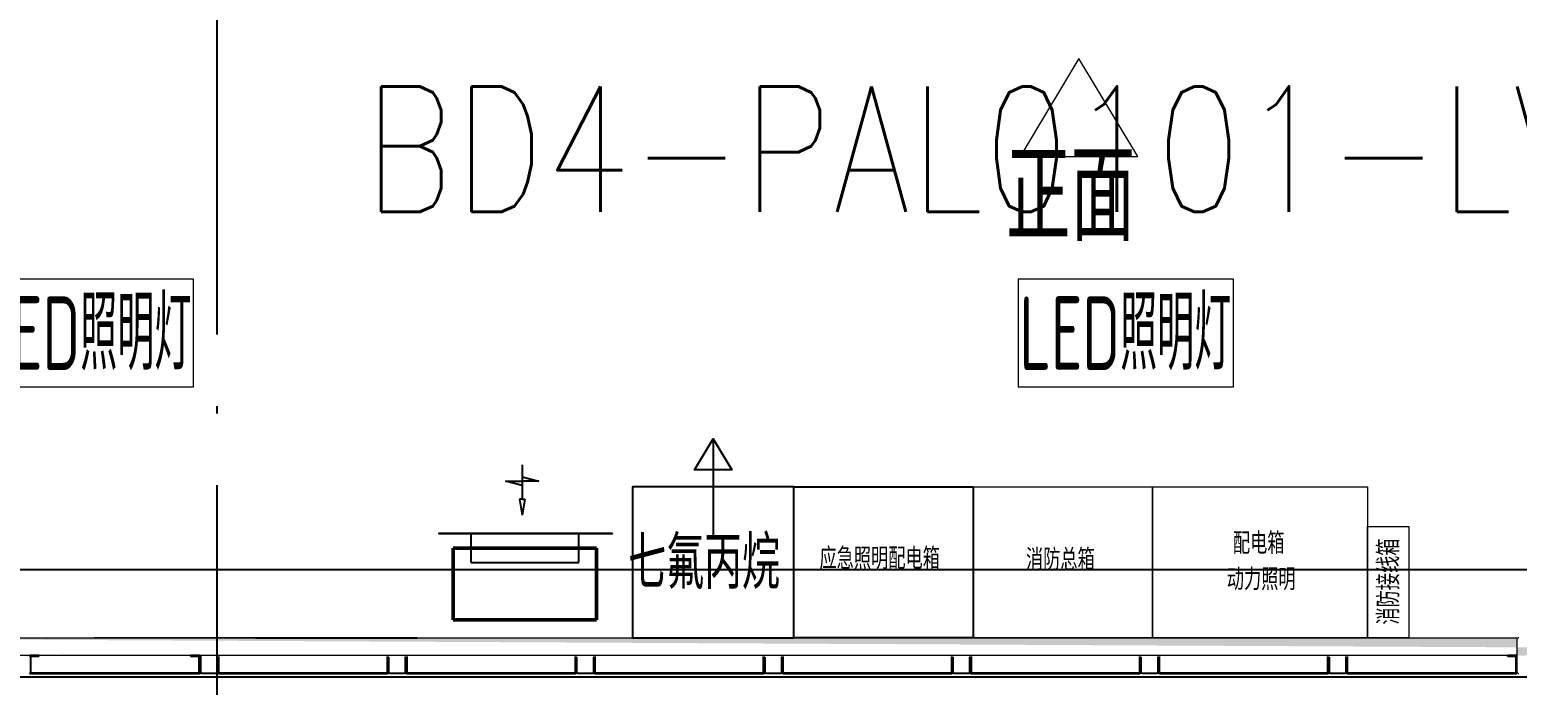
# Model space of a CAD drawing. Extents: x 758840 to 1108724, y -102573 to 143521.
# Drawn here: x 889611 to 893760, y 64560 to 66387 of the extents above; entities that cross this region are included whole.
import ezdxf
from ezdxf.enums import TextEntityAlignment as Align

# ---------------------------------------------------------------- set-up
doc = ezdxf.new("R2010")
doc.units = 0
doc.header["$LTSCALE"] = 1000
doc.header["$MEASUREMENT"] = 0
doc.linetypes.add('DOTE', pattern=[2.42, 2, -0.2, 0.02, -0.2])
for name, color, linetype in [('01-房间正式编号', 1, 'Continuous'), ('02电气-设备', 255, 'Continuous'), ('02电气-设备基础', 252, 'Continuous'), ('ACS_PFG_FK', 30, 'Continuous'), ('DOTE', 8, 'DOTE'), ('hdt-101供电设计', 6, 'Continuous'), ('PUB_TEXT', 7, 'Continuous'), ('消防布置', 8, 'Continuous')]:
    doc.layers.add(name, color=color, linetype=linetype)
for name, color, linetype, lineweight in [('ACS_KT_LH', 51, 'ACS-LH', 60), ('ACS_PFG_F2', 31, 'Continuous', 50), ('细实线', 3, 'Continuous', 5)]:
    doc.layers.add(name, color=color, linetype=linetype, lineweight=lineweight)
doc.styles.add('_TEL_DIM', font='SIMPLEX', dxfattribs={"width": 0.8, "height": 3.5, "bigfont": 'HZTXT'})
doc.styles.add('Huarun_ziti', font='gbenor.shx', dxfattribs={"width": 0.7, "bigfont": 'gbcbig.shx'})
doc.styles.get("Standard").update_dxf_attribs({"font": 'gbenor.shx', "bigfont": 'gbcbig.shx'})
doc.styles.add('宋体', font='', dxfattribs={"width": 0.7})
doc.styles.add('平面图B$0$HZ', font='romans.shx', dxfattribs={"width": 0.8, "bigfont": 'gbcbig.shx'})
doc.styles.get('宋体').set_extended_font_data('SimSun')
doc.linetypes.add('ACS-LH', pattern='A,1,-0.25,1,-0.25,1,-0.25,1,-0.4,["LH",宋体,S=0.25,R=0,X=-0.2,Y=-0.1],-0.4', length=5.55)

# ---------------------------------------------------------------- blocks, each defined once
blk = doc.blocks.new('BD4-PAL0101-LVPM-08')
at = {"ltscale": 5}
h = blk.add_hatch(dxfattribs=at)
h.set_pattern_fill('隔热材料01', color=8, scale=80, angle=45)
h.set_pattern_definition([(315, (-6392441.697, 4851932.684), (28.28427125, 28.28427125), [4.0142, -35.9858]), (315, (-6392462.887, 4851911.494), (28.28427125, 28.28427125), [4.0142, -35.9858]), (135, (-6392429.262, 4851906.733), (-28.28427125, -28.28427125), [4.0142, -35.9858]), (135, (-6392436.936, 4851899.06), (-28.28427125, -28.28427125), [4.0142, -35.9858]), (225, (-6392414.405, 4851912.5), (28.28427125, -28.28427125), [40.0194, 0.0194]), (180, (-6392423.72, 4851906.023), (-28.2842, 28.2842), [3.4144, -53.1542]), (161.56505, (-6392398.85, 4851934.308), (-28.284169758, 28.28429741), [2.244, -87.1988]), (161.56505, (-6392427.134, 4851906.023), (-28.284169758, 28.28429741), [2.244, -87.1988]), (198.43495, (-6392391.177, 4851935.727), (-28.28429741, 28.28416976), [4.488, -84.9548]), (198.43495, (-6392419.46, 4851907.443), (-28.28429741, 28.28416976), [4.488, -84.9548]), (108.43495, (-6392403.817, 4851937.856), (-28.28429741, 28.284169758), [21.3712, -68.0716]), (108.43495, (-6392432.101, 4851909.571), (-28.28429741, 28.284169758), [21.3712, -68.0716]), (161.56505, (-6392413.413, 4851960.969), (-28.284169758, 28.28429741), [2.244, -87.1988]), (161.56505, (-6392441.697, 4851932.684), (-28.284169758, 28.28429741), [2.244, -87.1988]), (180, (-6392443.826, 4851933.394), (-28.2842, 28.2842), [3.4144, -53.1542]), (198.43495, (-6392418.956, 4851961.678), (-28.28429741, 28.28416976), [4.488, -84.9548]), (198.43495, (-6392447.24, 4851933.394), (-28.28429741, 28.28416976), [4.488, -84.9548]), (90, (-6392463.597, 4851913.623), (-28.2842, 28.2842), [3.4144, -53.1542]), (108.43495, (-6392434.603, 4851939.779), (-28.28429741, 28.284169758), [2.244, -87.1988]), (108.43495, (-6392462.887, 4851911.494), (-28.28429741, 28.284169758), [2.244, -87.1988]), (71.56505, (-6392435.313, 4851945.322), (-28.28416976, 28.28429741), [4.488, -84.9548]), (71.56505, (-6392463.597, 4851917.038), (-28.28416976, 28.28429741), [4.488, -84.9548]), (161.56505, (-6392411.49, 4851930.182), (-28.284169758, 28.28429741), [21.3712, -68.0716]), (161.56505, (-6392439.774, 4851901.898), (-28.284169758, 28.28429741), [21.3712, -68.0716]), (90, (-6392436.226, 4851893.516), (-28.2842, 28.2842), [3.4144, -53.1542]), (108.43495, (-6392407.942, 4851925.215), (-28.28429741, 28.284169758), [2.244, -87.1988]), (108.43495, (-6392436.226, 4851896.93), (-28.28429741, 28.284169758), [2.244, -87.1988]), (71.56505, (-6392409.36, 4851917.543), (-28.28416976, 28.28429741), [4.488, -84.9548]), (71.56505, (-6392437.646, 4851889.26), (-28.28416976, 28.28429741), [4.488, -84.9548])])
edge = h.paths.add_edge_path()
edge.add_line((1945353.1, 707183.1), (1945353.1, 707233.1))
edge.add_line((1945343.1, 707233.1), (1945343.1, 707183.1))
edge.add_line((1945123.1, 707183.1), (1944307.1, 707183.1))
edge.add_line((1944307.1, 707233.1), (1945123.1, 707233.1))
edge.add_line((1944207.1, 707183.1), (1942443.1, 707183.1))
edge.add_line((1942443.1, 707233.1), (1944207.1, 707233.1))
edge.add_line((1940793.1, 707183.1), (1935597.1, 707183.1))
edge.add_line((1935597.1, 707233.1), (1940793.1, 707233.1))
edge.add_line((1935497.1, 707183.1), (1931947.1, 707183.1))
edge.add_line((1931947.1, 707233.1), (1935497.1, 707233.1))
edge = h.paths.add_edge_path(flags=17)
edge.add_line((1935597.1, 707183.1), (1935597.1, 707233.1))
edge.add_line((1935497.1, 707233.1), (1935497.1, 707183.1))
edge.add_line((1940793.1, 707233.1), (1940793.1, 707183.1))
edge.add_line((1942443.1, 707183.1), (1942443.1, 707233.1))
edge.add_line((1945123.1, 707233.1), (1945123.1, 707183.1))
edge.add_line((1931947.1, 707183.1), (1931947.1, 707233.1))
for p, q in [((1938019.6, 707715.1, 200), (1938019.6, 707619.2, 200)), ((1938019.6, 707657.2, 200), (1937972.6, 707669.2, 200)), ((1937972.6, 707669.2, 200), (1938019.5, 707669.2, 200)), ((1938066.3, 707669.2, 200), (1938019.5, 707669.2, 200)), ((1938019.6, 707681.2, 200), (1938066.3, 707669.2, 200)), ((1938019.6, 707619.2, 200), (1938012.1, 707619.2, 200)), ((1938012.1, 707619.2, 200), (1938019.6, 707574.8, 200)), ((1938027.2, 707619.2, 200), (1938019.6, 707574.8, 200)), ((1938019.6, 707619.2, 200), (1938027.2, 707619.2, 200))]:
    blk.add_line(p, q)
at = {"lineweight": -3}
for p, q in [((1938777.2, 707233.1), (1938777.2, 707653.1)), ((1938777.2, 707653.1), (1939277.2, 707653.1)), ((1939277.2, 707653.1), (1939277.2, 707233.1)), ((1937276.9, 707233.1), (1937726.9, 707233.1)), ((1939277.2, 707233.1), (1938777.2, 707233.1))]:
    blk.add_line(p, q, dxfattribs=at)
at = {"lineweight": 15}
for p, q in [((1939277.2, 707233.1), (1939277.2, 707653.1)), ((1939277.2, 707653.1), (1939777.2, 707653.1)), ((1939777.2, 707653.1), (1939777.2, 707233.1)), ((1940377.2, 707233.1), (1940377.2, 707543.1)), ((1940377.2, 707543.1), (1940492.2, 707543.1)), ((1940492.2, 707543.1), (1940492.2, 707233.1)), ((1935597.1, 707233.1), (1940793.1, 707233.1)), ((1939777.2, 707233.1), (1939277.2, 707233.1)), ((1940492.2, 707233.1), (1940377.2, 707233.1)), ((1940793.1, 707233.1), (1940793.1, 707183.1)), ((1940793.1, 707183.1), (1935597.1, 707183.1))]:
    blk.add_line(p, q, dxfattribs=at)
at = {"linetype": 'ByBlock', "lineweight": 15}
for p, q in [((1939777.2, 707233.1), (1939777.2, 707653.1)), ((1939777.2, 707653.1), (1940377.2, 707653.1)), ((1940377.2, 707653.1), (1940377.2, 707233.1)), ((1937379.2, 707233.1), (1936827.2, 707233.1)), ((1940377.2, 707233.1), (1939777.2, 707233.1))]:
    blk.add_line(p, q, dxfattribs=at)
at = {"linetype": 'Continuous', "lineweight": 25}
for p, q in [((1936648.3, 707180.9), (1936648.3, 707135.3)), ((1936671.3, 707183.1), (1936648.5, 707183.1)), ((1936671.3, 707181.1), (1936648.5, 707181.1)), ((1936671.3, 707181.1), (1936671.3, 707183.1)), ((1937118.7, 707183.1), (1937095.9, 707183.1)), ((1937095.9, 707181.1), (1937095.9, 707183.1)), ((1937118.7, 707181.1), (1937095.9, 707181.1)), ((1937118.9, 707135.3), (1937118.9, 707180.9)), ((1937120.9, 707135.3), (1937120.9, 707180.9)), ((1937170.9, 707135.3), (1937170.9, 707180.9)), ((1937170.9, 707180.9), (1937170.9, 707135.3)), ((1937172.9, 707180.9), (1937172.9, 707135.3)), ((1937643.5, 707135.3), (1937643.5, 707180.9)), ((1937645.5, 707135.3), (1937645.5, 707180.9)), ((1937695.5, 707135.3), (1937695.5, 707180.9)), ((1937695.5, 707180.9), (1937695.5, 707135.3)), ((1937697.5, 707180.9), (1937697.5, 707135.3)), ((1938168.1, 707135.3), (1938168.1, 707180.9)), ((1938170.1, 707135.3), (1938170.1, 707180.9)), ((1938220.1, 707135.3), (1938220.1, 707180.9)), ((1938220.1, 707180.9), (1938220.1, 707135.3)), ((1938222.1, 707180.9), (1938222.1, 707135.3)), ((1938692.7, 707135.3), (1938692.7, 707180.9)), ((1938694.7, 707135.3), (1938694.7, 707180.9)), ((1938744.7, 707135.3), (1938744.7, 707180.9)), ((1938744.7, 707180.9), (1938744.7, 707135.3)), ((1938746.7, 707180.9), (1938746.7, 707135.3)), ((1939217.3, 707135.3), (1939217.3, 707180.9)), ((1939219.3, 707135.3), (1939219.3, 707180.9)), ((1939269.3, 707135.3), (1939269.3, 707180.9)), ((1939269.3, 707180.9), (1939269.3, 707135.3)), ((1939271.3, 707180.9), (1939271.3, 707135.3)), ((1939741.9, 707135.3), (1939741.9, 707180.9)), ((1939743.9, 707135.3), (1939743.9, 707180.9)), ((1939793.9, 707135.3), (1939793.9, 707180.9)), ((1939793.9, 707180.9), (1939793.9, 707135.3)), ((1939795.9, 707180.9), (1939795.9, 707135.3)), ((1940266.5, 707135.3), (1940266.5, 707180.9)), ((1940268.5, 707135.3), (1940268.5, 707180.9)), ((1940318.5, 707135.3), (1940318.5, 707180.9)), ((1940318.5, 707180.9), (1940318.5, 707135.3)), ((1940320.5, 707180.9), (1940320.5, 707135.3)), ((1940790.9, 707183.1), (1940768.1, 707183.1)), ((1940768.1, 707181.1), (1940768.1, 707183.1)), ((1940790.9, 707181.1), (1940768.1, 707181.1)), ((1940791.1, 707135.3), (1940791.1, 707180.9)), ((1940793.1, 707135.3), (1940793.1, 707180.9)), ((1936648.5, 707135.1), (1937118.7, 707135.1)), ((1936648.5, 707133.1), (1937118.7, 707133.1)), ((1937173.1, 707135.1), (1937643.3, 707135.1)), ((1937173.1, 707133.1), (1937643.3, 707133.1)), ((1937697.7, 707135.1), (1938167.9, 707135.1)), ((1937697.7, 707133.1), (1938167.9, 707133.1)), ((1938222.3, 707135.1), (1938692.5, 707135.1)), ((1938222.3, 707133.1), (1938692.5, 707133.1)), ((1938746.9, 707135.1), (1939217.1, 707135.1)), ((1938746.9, 707133.1), (1939217.1, 707133.1)), ((1939271.5, 707135.1), (1939741.7, 707135.1)), ((1939271.5, 707133.1), (1939741.7, 707133.1)), ((1939796.1, 707135.1), (1940266.3, 707135.1)), ((1939796.1, 707133.1), (1940266.3, 707133.1)), ((1940320.7, 707135.1), (1940790.9, 707135.1)), ((1940320.7, 707133.1), (1940790.9, 707133.1))]:
    blk.add_line(p, q, dxfattribs=at)
at = {"linetype": 'Continuous', "lineweight": 15}
for p, q in [((1936731.1, 707191.6), (1936731.1, 707191.6)), ((1936738.7, 707188.8), (1936738.7, 707188.8)), ((1937133.7, 707183.2), (1937133.7, 707183.2))]:
    blk.add_line(p, q, dxfattribs=at)
at = {"lineweight": -3}
blk.add_lwpolyline([(1938777.2, 707653.1), (1938327.2, 707653.1), (1938327.2, 707233.1), (1938777.2, 707233.1)], close=True, dxfattribs=at)
at = {"linetype": 'Continuous', "lineweight": 25}
for centre, radius, start, end in [((1936648.5, 707180.9), 2.2, 90, 180), ((1936648.5, 707180.9), 0.2, 90, 180), ((1937118.7, 707180.9), 2.2, 0, 90), ((1937118.7, 707180.9), 0.2, 0, 90), ((1940790.9, 707180.9), 2.2, 0, 90), ((1940790.9, 707180.9), 0.2, 0, 90), ((1936648.5, 707135.3), 2.2, 180, 270), ((1936648.5, 707135.3), 0.2, 180, 270), ((1937118.7, 707135.3), 2.2, 270, 0), ((1937118.7, 707135.3), 0.2, 270, 0), ((1937173.1, 707135.3), 2.2, 180, 270), ((1937173.1, 707135.3), 0.2, 180, 270), ((1937643.3, 707135.3), 2.2, 270, 0), ((1937643.3, 707135.3), 0.2, 270, 0), ((1937697.7, 707135.3), 2.2, 180, 270), ((1937697.7, 707135.3), 0.2, 180, 270), ((1938167.9, 707135.3), 2.2, 270, 0), ((1938167.9, 707135.3), 0.2, 270, 0), ((1938222.3, 707135.3), 2.2, 180, 270), ((1938222.3, 707135.3), 0.2, 180, 270), ((1938692.5, 707135.3), 2.2, 270, 0), ((1938692.5, 707135.3), 0.2, 270, 0), ((1938746.9, 707135.3), 2.2, 180, 270), ((1938746.9, 707135.3), 0.2, 180, 270), ((1939217.1, 707135.3), 2.2, 270, 0), ((1939217.1, 707135.3), 0.2, 270, 0), ((1939271.5, 707135.3), 2.2, 180, 270), ((1939271.5, 707135.3), 0.2, 180, 270), ((1939741.7, 707135.3), 2.2, 270, 0), ((1939741.7, 707135.3), 0.2, 270, 0), ((1939796.1, 707135.3), 2.2, 180, 270), ((1939796.1, 707135.3), 0.2, 180, 270), ((1940266.3, 707135.3), 2.2, 270, 0), ((1940266.3, 707135.3), 0.2, 270, 0), ((1940320.7, 707135.3), 2.2, 180, 270), ((1940320.7, 707135.3), 0.2, 180, 270), ((1940790.9, 707135.3), 2.2, 270, 0), ((1940790.9, 707135.3), 0.2, 270, 0)]:
    blk.add_arc(centre, radius, start, end, dxfattribs=at)
at = {"layer": 'ACS_KT_LH', "linetype": 'ByBlock', "lineweight": 15}
for p, q in [((1939572, 708847.4, 0), (1939408.1, 708574.4, 0)), ((1939736, 708574.4, 0), (1939572, 708847.4, 0)), ((1939408.1, 708574.4, 0), (1939736, 708574.4, 0))]:
    blk.add_line(p, q, dxfattribs=at)
at = {"layer": 'ACS_PFG_F2'}
for p, q in [((1937826.9, 707283), (1937826.9, 707483)), ((1938227.2, 707483), (1937826.9, 707483)), ((1938227.2, 707283), (1938227.2, 707483)), ((1938227.2, 707283), (1937826.9, 707283))]:
    blk.add_line(p, q, dxfattribs=at)
at = {"layer": 'ACS_PFG_FK'}
for p, q in [((1937876.9, 707443), (1937876.9, 707523)), ((1938177.2, 707443), (1938177.2, 707523)), ((1937876.9, 707443), (1938177.2, 707443))]:
    blk.add_line(p, q, dxfattribs=at)
at = {"layer": 'hdt-101供电设计', "lineweight": 15}
for p, q in [((1937103.1, 708232.6), (1936503.1, 708232.6)), ((1937103.1, 707932.6), (1937103.1, 708232.6)), ((1940003.1, 708232.6), (1939403.1, 708232.6)), ((1939403.1, 708232.6), (1939403.1, 707932.6)), ((1940003.1, 707932.6), (1940003.1, 708232.6)), ((1936503.1, 707932.6), (1937103.1, 707932.6)), ((1939403.1, 707932.6), (1940003.1, 707932.6))]:
    blk.add_line(p, q, dxfattribs=at)
at = {"layer": '消防布置', "linetype": 'ByBlock'}
blk.add_lwpolyline([(1938552.2, 707787), (1938604.5, 707700.8), (1938500, 707700.8), (1938552.2, 707787), (1938552.2, 707519.2)], dxfattribs=at)
at = {"layer": '细实线', "lineweight": 15}
for p, q in [((1940793.1, 707227.1), (1940793.1, 707139.1)), ((1937120.9, 707179.1), (1937120.9, 707137.1)), ((1937122.9, 707179.1), (1937122.9, 707137.1)), ((1937168.9, 707137.1), (1937168.9, 707179.1)), ((1937170.9, 707137.1), (1937170.9, 707179.1)), ((1937645.5, 707179.1), (1937645.5, 707137.1)), ((1937647.5, 707179.1), (1937647.5, 707137.1)), ((1937693.5, 707137.1), (1937693.5, 707179.1)), ((1937695.5, 707137.1), (1937695.5, 707179.1)), ((1938170.1, 707179.1), (1938170.1, 707137.1)), ((1938172.1, 707179.1), (1938172.1, 707137.1)), ((1938218.1, 707137.1), (1938218.1, 707179.1)), ((1938220.1, 707137.1), (1938220.1, 707179.1)), ((1938694.7, 707179.1), (1938694.7, 707137.1)), ((1938696.7, 707179.1), (1938696.7, 707137.1)), ((1938742.7, 707137.1), (1938742.7, 707179.1)), ((1938744.7, 707137.1), (1938744.7, 707179.1)), ((1939219.3, 707179.1), (1939219.3, 707137.1)), ((1939221.3, 707179.1), (1939221.3, 707137.1)), ((1939267.3, 707137.1), (1939267.3, 707179.1)), ((1939269.3, 707137.1), (1939269.3, 707179.1)), ((1939743.9, 707179.1), (1939743.9, 707137.1)), ((1939745.9, 707179.1), (1939745.9, 707137.1)), ((1939791.9, 707137.1), (1939791.9, 707179.1)), ((1939793.9, 707137.1), (1939793.9, 707179.1)), ((1940268.5, 707179.1), (1940268.5, 707137.1)), ((1940270.5, 707179.1), (1940270.5, 707137.1)), ((1940316.5, 707137.1), (1940316.5, 707179.1)), ((1940318.5, 707137.1), (1940318.5, 707179.1)), ((1937124.9, 707135.1), (1937166.9, 707135.1)), ((1937124.9, 707133.1), (1937166.9, 707133.1)), ((1937649.5, 707135.1), (1937691.5, 707135.1)), ((1937649.5, 707133.1), (1937691.5, 707133.1)), ((1938174.1, 707135.1), (1938216.1, 707135.1)), ((1938174.1, 707133.1), (1938216.1, 707133.1)), ((1938698.7, 707135.1), (1938740.7, 707135.1)), ((1938698.7, 707133.1), (1938740.7, 707133.1)), ((1939223.3, 707135.1), (1939265.3, 707135.1)), ((1939223.3, 707133.1), (1939265.3, 707133.1)), ((1939747.9, 707135.1), (1939789.9, 707135.1)), ((1939747.9, 707133.1), (1939789.9, 707133.1)), ((1940272.5, 707135.1), (1940314.5, 707135.1)), ((1940272.5, 707133.1), (1940314.5, 707133.1))]:
    blk.add_line(p, q, dxfattribs=at)
for centre, radius, start, end in [((1940799.1, 707227.1), 6, 90, 180), ((1937124.9, 707179.1), 4, 90, 180), ((1937124.9, 707179.1), 2, 90, 180), ((1937124.9, 707137.1), 4, 180, 270), ((1937124.9, 707137.1), 2, 180, 270), ((1937166.9, 707137.1), 2, 270, 0), ((1937166.9, 707137.1), 4, 270, 0), ((1937649.5, 707137.1), 4, 180, 270), ((1937649.5, 707137.1), 2, 180, 270), ((1937691.5, 707137.1), 2, 270, 0), ((1937691.5, 707137.1), 4, 270, 0), ((1938174.1, 707137.1), 4, 180, 270), ((1938174.1, 707137.1), 2, 180, 270), ((1938216.1, 707137.1), 2, 270, 0), ((1938216.1, 707137.1), 4, 270, 0), ((1938698.7, 707137.1), 4, 180, 270), ((1938698.7, 707137.1), 2, 180, 270), ((1938740.7, 707137.1), 2, 270, 0), ((1938740.7, 707137.1), 4, 270, 0), ((1939223.3, 707137.1), 4, 180, 270), ((1939223.3, 707137.1), 2, 180, 270), ((1939265.3, 707137.1), 2, 270, 0), ((1939265.3, 707137.1), 4, 270, 0), ((1939747.9, 707137.1), 4, 180, 270), ((1939747.9, 707137.1), 2, 180, 270), ((1939789.9, 707137.1), 2, 270, 0), ((1939789.9, 707137.1), 4, 270, 0), ((1940272.5, 707137.1), 4, 180, 270), ((1940272.5, 707137.1), 2, 180, 270), ((1940314.5, 707137.1), 2, 270, 0), ((1940314.5, 707137.1), 4, 270, 0), ((1940799.1, 707139.1), 6, 180, 270)]:
    blk.add_arc(centre, radius, start, end, dxfattribs=at)
at = {"linetype": 'ByBlock', "lineweight": 15}
blk.add_text('正面', height=250, dxfattribs=at).set_placement((1939369.1, 708338.2, 0))
at = {"linetype": 'ByBlock', "lineweight": 15, "style": '_TEL_DIM', "width": 0.8}
for s, p in [('配电箱', (1940001.5, 707466.4)), ('应急照明配电箱', (1938848.6, 707423.9)), ('动力照明', (1939984.6, 707365.7))]:
    blk.add_text(s, height=60, dxfattribs=at).set_placement(p)
at = {"lineweight": -3, "style": '_TEL_DIM', "width": 0.8}
blk.add_text('消防接线箱', height=60, rotation=90, dxfattribs=at).set_placement((1940465.9, 707269.4))
blk.add_text('消防总箱', height=60, dxfattribs=at).set_placement((1939424.3, 707420.7))
at = {"layer": 'hdt-101供电设计', "lineweight": 15, "style": 'Huarun_ziti', "width": 0.7}
for p in [(1936506.3, 707979.4), (1939406.3, 707979.4)]:
    blk.add_text('LED照明灯', height=204.8, dxfattribs=at).set_placement(p)
at = {"layer": 'PUB_TEXT', "linetype": 'ByBlock'}
blk.add_text('七氟丙烷', height=147, dxfattribs=at).set_placement((1938315.2, 707368.7))
at = {"layer": 'ACS_PFG_FK'}
mesh = blk.add_polymesh((2, 7), dxfattribs=at)
for k, corner in enumerate([(1938267.1, 707523), (1938187.1, 707523), (1938107.1, 707523), (1938027.1, 707523), (1937947.1, 707523), (1937867.1, 707523), (1937787.1, 707523), (1938267.1, 707523, 400), (1938187.1, 707523, 400), (1938107.1, 707523, 400), (1938027.1, 707523, 400), (1937947.1, 707523, 400), (1937867.1, 707523, 400), (1937787.1, 707523, 400)]):
    mesh.set_mesh_vertex(divmod(k, 7), corner)
mesh = blk.add_polymesh((2, 7), dxfattribs=at)
for k, corner in enumerate([(1938271.4, 707523), (1938191.4, 707523), (1938111.4, 707523), (1938031.4, 707523), (1937951.4, 707523), (1937871.4, 707523), (1937791.4, 707523), (1938271.4, 707523, 400), (1938191.4, 707523, 400), (1938111.4, 707523, 400), (1938031.4, 707523, 400), (1937951.4, 707523, 400), (1937871.4, 707523, 400), (1937791.4, 707523, 400)]):
    mesh.set_mesh_vertex(divmod(k, 7), corner)

msp = doc.modelspace()

# ---------------------------------------------------------------- linework, layer by layer
at = {"layer": '02电气-设备基础'}
msp.add_lwpolyline([(901460.28, 64582.52), (847360.28, 64582.52), (847360.28, 64882.52), (901460.28, 64882.52)], close=True, dxfattribs=at)
at = {"layer": 'DOTE'}
msp.add_line((890133.02, 103837.52), (890133.02, 34437.52), dxfattribs=at)

# ---------------------------------------------------------------- block references
at = {"layer": '02电气-设备', "lineweight": -3}
msp.add_blockref('BD4-PAL0101-LVPM-08', (-1047035.03, -642540.57), dxfattribs=at)

# ---------------------------------------------------------------- texts
at = {"layer": '01-房间正式编号', "color": 1, "style": '平面图B$0$HZ', "width": 0.8}
msp.add_text('BD4-PAL0101-LVPM-08', height=350, dxfattribs=at).set_placement((892918.88, 65878.9), align=Align.CENTER)

doc.saveas('drawing.dxf')
